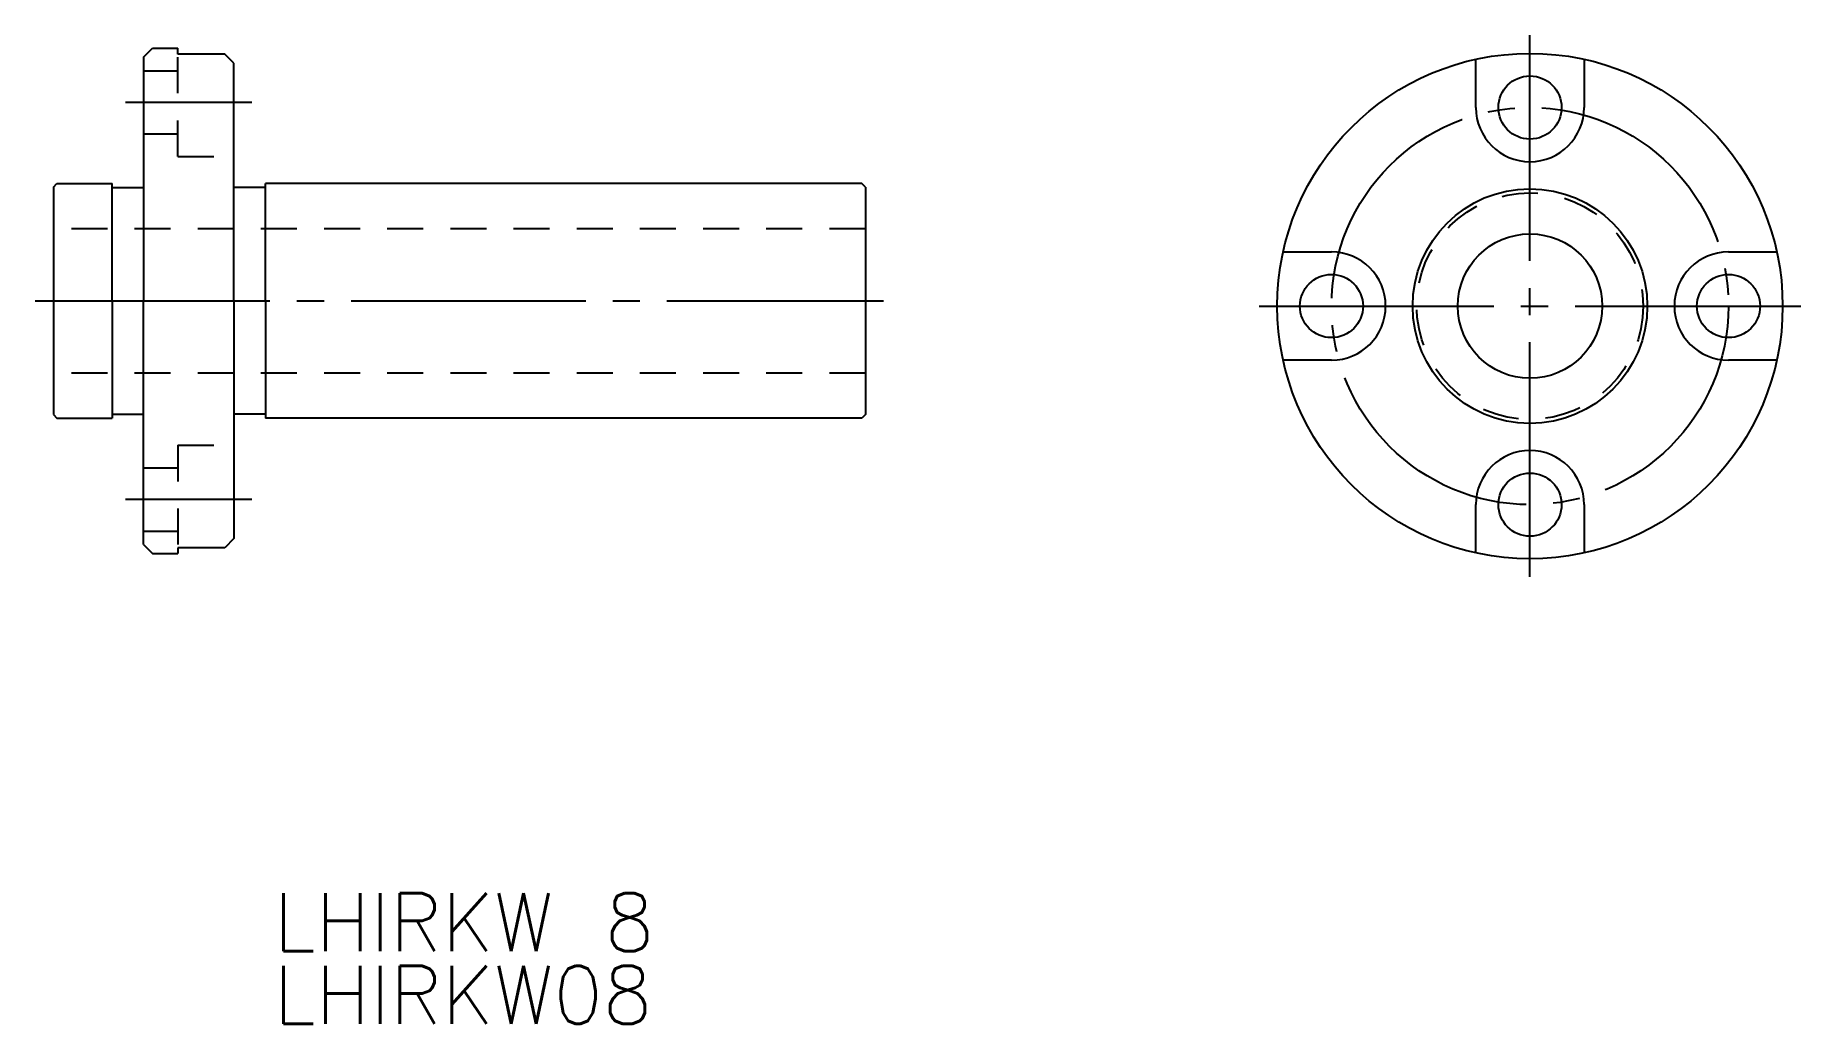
# Model space of a CAD drawing. Extents: x 117.5 to 215.4, y 271 to 325.8.
import ezdxf

# ---------------------------------------------------------------- set-up
doc = ezdxf.new("R2010")
doc.units = 0
doc.linetypes.add('CENTER', pattern=[17.5, 13, -1.5, 1.5, -1.5])
doc.linetypes.add('DASHED', pattern=[3.5, 2, -1.5])
doc.layers.get('0').update_dxf_attribs({"linetype": 'CONTINUOUS'})
doc.layers.add('CENTER', color=1, linetype='CENTER')
doc.styles.get("Standard").update_dxf_attribs({"font": 'txt.shx', "bigfont": '@extfont2.shx'})

msp = doc.modelspace()

# ---------------------------------------------------------------- linework, layer by layer
at = {"color": 7, "linetype": 'CONTINUOUS'}
for p, q in [((123.54, 324.54), (124.04, 325.04)), ((124.04, 325.04), (125.44, 325.04)), ((125.44, 324.715), (125.44, 325.04)), ((123.54, 324.54), (123.54, 311.04)), ((128.04, 324.715), (125.44, 324.715)), ((128.54, 324.203), (128.04, 324.715)), ((128.539, 311.04), (128.54, 324.203)), ((197.362, 321.754), (197.362, 324.429)), ((203.362, 324.429), (203.362, 321.754)), ((118.54, 317.34), (118.74, 317.54)), ((118.54, 317.34), (118.54, 304.74)), ((118.74, 317.54), (121.79, 317.54)), ((121.79, 311.04), (121.79, 317.54)), ((121.79, 317.315), (123.54, 317.315)), ((130.29, 317.315), (128.54, 317.315)), ((130.29, 311.04), (130.29, 317.54)), ((163.34, 317.54), (130.29, 317.54)), ((163.54, 317.34), (163.34, 317.54)), ((163.54, 317.34), (163.54, 304.74)), ((186.687, 313.754), (189.362, 313.754)), ((211.362, 313.754), (214.037, 313.754)), ((121.79, 311.04), (121.79, 304.54)), ((123.54, 297.54), (123.54, 311.04)), ((123.54, 311.04), (123.54, 311.04)), ((124.04, 311.04), (124.04, 311.04)), ((128.539, 311.04), (128.54, 297.878)), ((130.29, 311.04), (130.29, 304.54)), ((130.29, 311.04), (130.29, 311.04)), ((163.34, 311.04), (163.34, 311.04)), ((189.362, 307.754), (186.687, 307.754)), ((214.037, 307.754), (211.362, 307.754)), ((118.54, 304.74), (118.74, 304.54)), ((118.74, 304.54), (121.79, 304.54)), ((121.79, 304.765), (123.54, 304.765)), ((130.29, 304.765), (128.54, 304.765)), ((163.34, 304.54), (130.29, 304.54)), ((163.54, 304.74), (163.34, 304.54)), ((197.362, 297.079), (197.362, 299.754)), ((203.362, 299.754), (203.362, 297.079)), ((123.54, 297.54), (124.04, 297.04)), ((128.54, 297.878), (128.04, 297.365)), ((124.04, 297.04), (125.44, 297.04)), ((128.04, 297.365), (125.44, 297.365)), ((125.44, 297.365), (125.44, 297.04))]:
    msp.add_line(p, q, dxfattribs=at)
at = {"color": 3, "linetype": 'DASHED'}
for p, q in [((123.54, 323.79), (125.44, 323.79)), ((125.44, 319.04), (125.44, 324.715)), ((123.54, 320.29), (125.44, 320.29)), ((125.44, 319.04), (128.54, 319.04)), ((163.54, 315.04), (118.54, 315.04)), ((163.54, 307.04), (118.54, 307.04)), ((125.44, 303.04), (128.54, 303.04)), ((125.44, 303.04), (125.44, 297.365)), ((123.54, 301.79), (125.44, 301.79)), ((123.54, 298.29), (125.44, 298.29))]:
    msp.add_line(p, q, dxfattribs=at)
at = {"color": 1, "linetype": 'CENTER'}
for p, q in [((129.54, 322.04), (122.541, 322.04)), ((129.54, 300.04), (122.541, 300.04))]:
    msp.add_line(p, q, dxfattribs=at)
at = {"color": 7, "linetype": 'CONTINUOUS'}
for centre, radius in [((200.362, 310.754), 14), ((200.362, 321.754), 1.75), ((200.362, 310.754), 6.5), ((200.362, 310.754), 4), ((189.362, 310.754), 1.75), ((211.362, 310.754), 1.75), ((200.362, 299.754), 1.75)]:
    msp.add_circle(centre, radius, dxfattribs=at)
at = {"color": 3, "linetype": 'DASHED'}
msp.add_circle((200.362, 310.754), 6.275, dxfattribs=at)
at = {"color": 7, "linetype": 'CONTINUOUS'}
for centre, start, end in [((200.362, 321.754), 180, 0), ((189.362, 310.754), 270, 90), ((211.362, 310.754), 90, 270), ((200.362, 299.754), 0, 180)]:
    msp.add_arc(centre, 3, start, end, dxfattribs=at)
at = {"layer": 'CENTER', "color": 1, "linetype": 'CENTER'}
for p, q in [((200.362, 295.754), (200.362, 325.754)), ((117.54, 311.04), (164.54, 311.04)), ((185.362, 310.754), (215.362, 310.754))]:
    msp.add_line(p, q, dxfattribs=at)
msp.add_circle((200.362, 310.754), 11, dxfattribs=at)

# ---------------------------------------------------------------- texts
at = {"color": 7, "linetype": 'CONTINUOUS'}
for s, p in [('LHIRKW 8 ', (130.748, 275.023)), ('LHIRKW08', (130.748, 270.997))]:
    msp.add_text(s, height=3.2, dxfattribs=at).set_placement(p)

doc.saveas('drawing.dxf')
